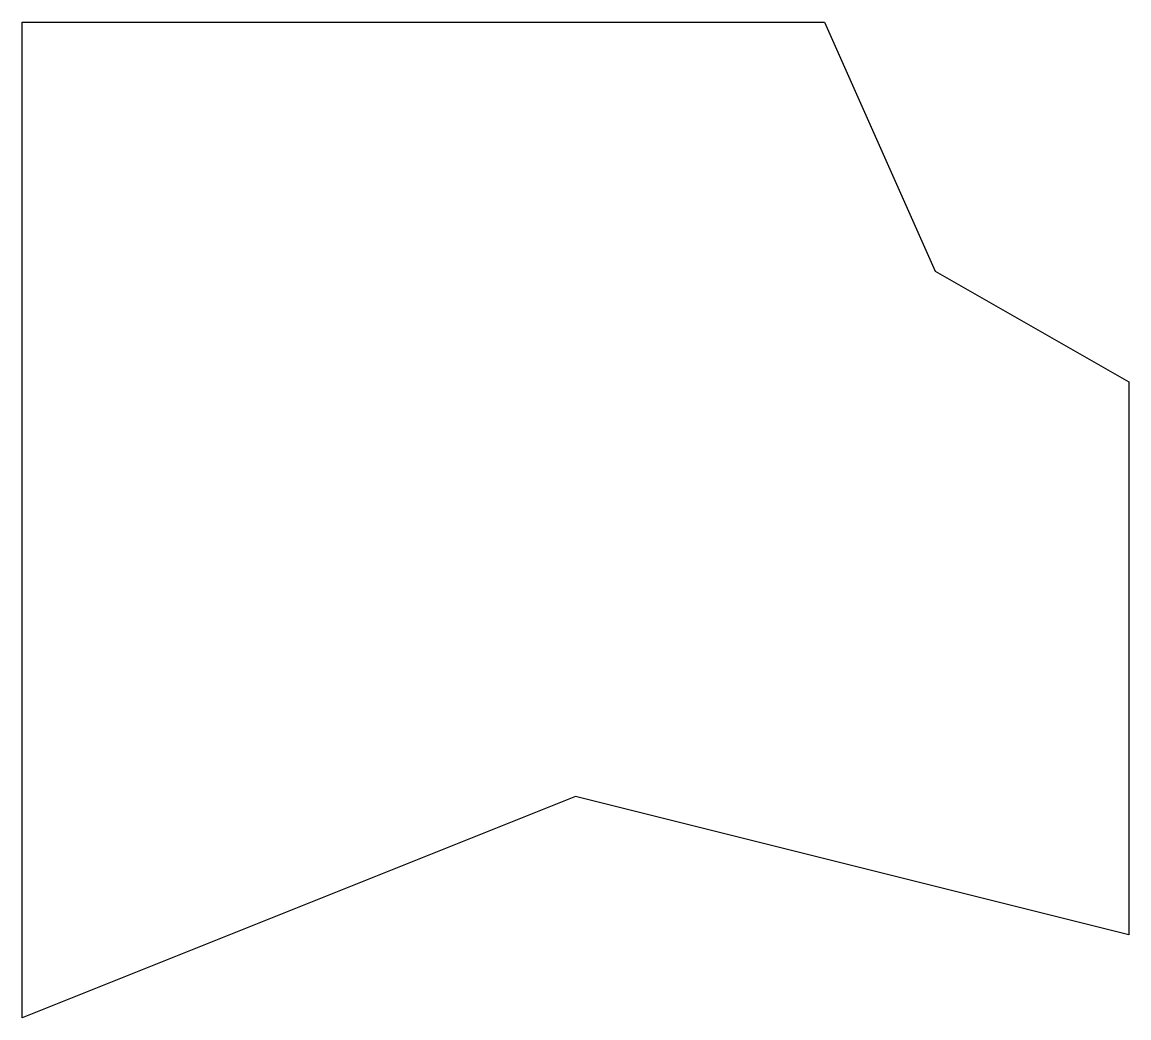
# Model space of a CAD drawing. Header units: millimetres. Extents: x -61 to 66, y -10 to 8.
# Drawn here: x 46 to 66, y -9.5 to 8.5 of the extents above.
import ezdxf

# ---------------------------------------------------------------- set-up
doc = ezdxf.new("R2010")
doc.units = ezdxf.units.MM

msp = doc.modelspace()

# ---------------------------------------------------------------- linework, layer by layer
for p, q in [((46, -9.5), (46, 8.5)), ((46, 8.5), (60.5, 8.5)), ((60.5, 8.5), (62.5, 4)), ((62.5, 4), (66, 2)), ((66, 2), (66, -8)), ((56, -5.5), (46, -9.5)), ((66, -8), (56, -5.5))]:
    msp.add_line(p, q)

doc.saveas('drawing.dxf')
